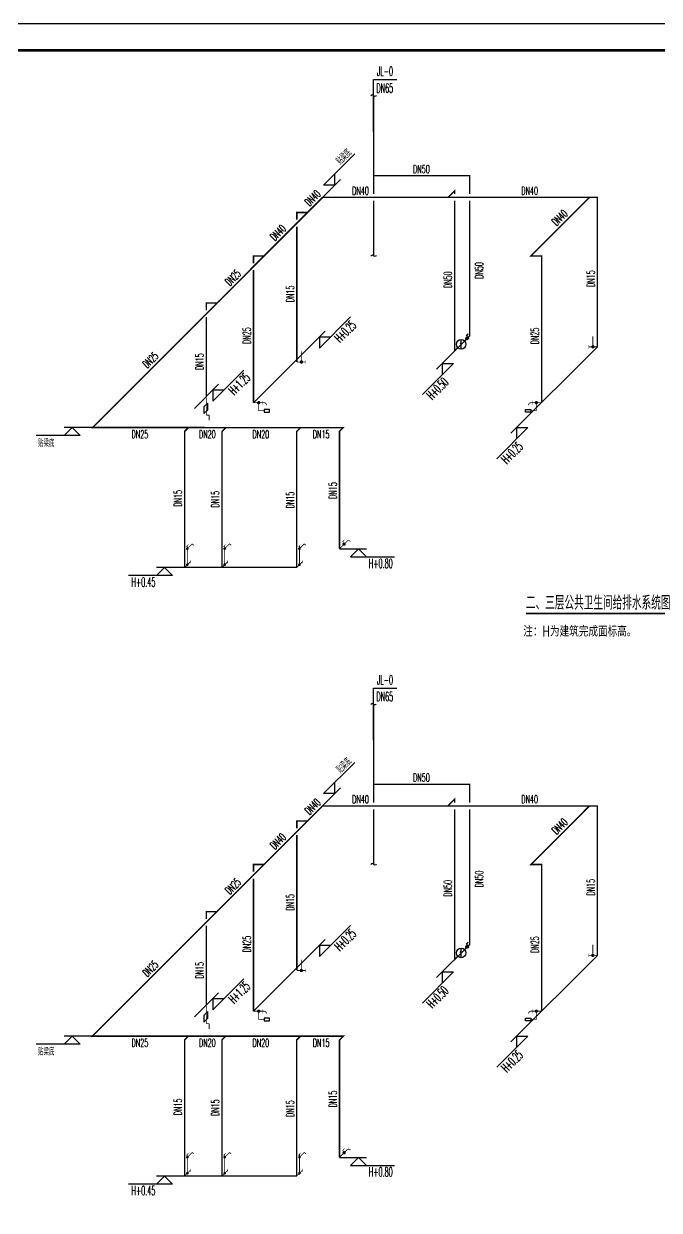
# Model space of a CAD drawing. Extents: x 1031190 to 1725648, y 733081 to 1571294.
# Drawn here: x 1291251 to 1303162, y 763444 to 785677 of the extents above; entities that cross this region are included whole.
import ezdxf

# ---------------------------------------------------------------- set-up
doc = ezdxf.new("R2010")
doc.units = 0
doc.header["$LTSCALE"] = 1000
doc.header["$MEASUREMENT"] = 0
for name, color, linetype in [('0 @ 1', 7, 'Continuous'), ('DIM_SYMB', 3, 'Continuous'), ('DIM_不分区给水', 3, 'Continuous'), ('DIM_给水', 3, 'Continuous'), ('EQUIP_不分区给水', 7, 'Continuous'), ('EQUIP_给水', 7, 'Continuous'), ('PIPE-不分区给水', 3, 'J'), ('TEXT_不分区给水', 7, 'Continuous'), ('VALVE_不分区给水', 7, 'Continuous'), ('VPIPE-不分区给水', 3, 'J'), ('图框', 140, 'Continuous')]:
    doc.layers.add(name, color=color, linetype=linetype)
doc.styles.add('_TWT_PIPEDN', font='SIMPLEX.shx', dxfattribs={"width": 0.6, "oblique": 10, "height": 3, "bigfont": 'HZTXT.shx'})
doc.styles.add('_TWT_SERIAL', font='simplex.shx', dxfattribs={"width": 0.6, "oblique": 10, "height": 3.5, "bigfont": 'aadri.shx'})
doc.styles.add('Annotative', font='simplex.shx', dxfattribs={"width": 0.6, "bigfont": 'aadri.shx'})
doc.styles.add('HZ', font='TXT', dxfattribs={"bigfont": 'HZTXT'})
doc.styles.get("Standard").update_dxf_attribs({"font": 'gbenor.shx', "bigfont": 'gbcbig.shx'})
doc.linetypes.add('J', pattern='A,3,-0.2,["J",Standard,S=0.25,R=0,X=-0.1,Y=-0.115],-0.2', length=3.4)

# ---------------------------------------------------------------- blocks, each defined once
blk = doc.blocks.new('$TwtSys$00000132')
at = {"elevation": 0}
blk.add_lwpolyline([(7, -101, -0.575183), (0, 0, 0.604745), (-11, 101, 16.924828)], format="xyb", dxfattribs=at)
blk = doc.blocks.new('$ATTACHMENT$00000125')
for points, const_width in [([(0, 0), (320, 0)], 30), ([(170, 0), (170, 400)], 30), ([(320, -65), (320, 65)], 15)]:
    blk.add_lwpolyline(points, dxfattribs=dict(const_width=const_width))
at = {"const_width": 62.5}
blk.add_lwpolyline([(139, 0, -1), (201, 0, -1)], format="xyb", close=True, dxfattribs=at)
at = {"style": 'HZ', "width": 0.7, "flags": 1}
for tag in ['UNIT', 'SPEC', 'WHAT']:
    blk.add_attdef(tag, (0, 0), '', height=0.001, dxfattribs=at)
blk = doc.blocks.new('$ATTACHMENT$00000158')
at = {"const_width": 30}
blk.add_lwpolyline([(0, 0), (-400, 0, 0.443942), (-486, -95, -1.105826)], format="xyb", dxfattribs=at)
for points, const_width in [([(-196, -3), (-196, -303), (-396, -303)], 30), ([(-342, 72), (-342, -78)], 15)]:
    blk.add_lwpolyline(points, dxfattribs=dict(const_width=const_width))
at = {"const_width": 62.5}
blk.add_lwpolyline([(-165, 0, -1), (-227, 0, -1)], format="xyb", close=True, dxfattribs=at)
blk.add_lwpolyline([(-400, -256), (-400, -356), (-600, -356), (-600, -256)], close=True)
at = {"style": 'HZ', "width": 0.7, "flags": 1}
for tag in ['UNIT', 'SPEC', 'WHAT']:
    blk.add_attdef(tag, (0, 0), '', height=0.001, dxfattribs=at)
blk = doc.blocks.new('$ATTACHMENT$00000141')
for points, const_width in [([(103, 705), (280, 882), (344, 834)], 30), ([(50, 769), (146, 865)], 15), ([(103, 822), (103, 103)], 30), ([(0, 0), (220, 220)], 30), ([(220, 278), (220, 154)], 15)]:
    blk.add_lwpolyline(points, dxfattribs=dict(const_width=const_width))
at = {"const_width": 50}
for points in [[(78, 705, 1), (128, 705, 1)], [(78, 105, 1), (128, 105, 1)]]:
    blk.add_lwpolyline(points, format="xyb", close=True, dxfattribs=at)
at = {"style": 'HZ', "width": 0.7, "flags": 1}
for tag in ['UNIT', 'SPEC', 'WHAT']:
    blk.add_attdef(tag, (0, 0), '', height=0.001, dxfattribs=at)
blk = doc.blocks.new('$ATTACHMENT$00000138')
at = {"const_width": 30}
blk.add_lwpolyline([(0, 0), (283, 283, -0.443942), (411, 276, 1.105826)], format="xyb", dxfattribs=at)
for points, const_width in [([(102, 252), (192, 342)], 15), ([(154, 162), (154, 304)], 10)]:
    blk.add_lwpolyline(points, dxfattribs=dict(const_width=const_width))
at = {"const_width": 62.5}
blk.add_lwpolyline([(152, 152, 1), (196, 196, 1)], format="xyb", close=True, dxfattribs=at)
at = {"style": 'HZ', "width": 0.7, "flags": 1}
for tag in ['UNIT', 'SPEC', 'WHAT']:
    blk.add_attdef(tag, (0, 0), '', height=0.0001, dxfattribs=at)
blk = doc.blocks.new('$ATTACHMENT$00000236')
at = {"const_width": 30}
for points in [[(0, 0), (0, -698)], [(106, -698), (0, -698)], [(106, -698), (106, -898)]]:
    blk.add_lwpolyline(points, dxfattribs=at)
blk.add_lwpolyline([(-88, -638), (53, -497), (53, -247), (-88, -388)], close=True)
blk = doc.blocks.new('$VALVE$00000499')
for p, q in [((35, 35), (98, 98)), ((48, 98), (147, 98))]:
    blk.add_line(p, q)
at = {"const_width": 49.6}
blk.add_lwpolyline([(25, 0, 1), (-25, 0, 1)], format="xyb", close=True, dxfattribs=at)
blk.add_circle((0, 0), 50)
for p in [(-50, 0), (50, 0)]:
    blk.add_point(p)
blk = doc.blocks.new('$VALVE$00000602')
blk.add_line((-93, -93), (93, 93))
blk.add_lwpolyline([(93, 93, 0, 50, 0), (-13, 22, 50, 50, 0)], format="xyseb")
blk.add_circle((0, 0), 150)
for p in [(-150, 0), (150, 0)]:
    blk.add_point(p)

msp = doc.modelspace()

# ---------------------------------------------------------------- hatches: boundary and pattern name
at = {"layer": 'PIPE-不分区给水'}
for points in [[(1299608.2, 782829), (1299608.2, 782842.7), (1299622, 782842.7)], [(1296852, 782422.4), (1296842.3, 782432.1), (1296846.3, 782436.1)], [(1296852, 782422.4), (1296852, 782436.1), (1296846.3, 782436.1)], [(1299325.4, 782546.1), (1299315.7, 782555.8), (1299339.2, 782579.3)], [(1302002.6, 782422.4), (1302002.6, 782436.1), (1302016.4, 782436.1)], [(1296369.3, 782139.5), (1296369.3, 782153.3), (1296355.5, 782153.3)], [(1295556.1, 781326.4), (1295556.1, 781340.1), (1295542.3, 781340.1)], [(1300756.2, 781326.4), (1300746.5, 781336.1), (1300723, 781312.6)], [(1300756.2, 781326.4), (1300756.2, 781312.6), (1300723, 781312.6)], [(1300956.1, 781326.4), (1300956.1, 781340.1), (1300969.8, 781340.1)], [(1294672.4, 780442.6), (1294672.4, 780456.4), (1294658.6, 780456.4)], [(1299608.2, 779829), (1299618, 779819.2), (1299622, 779823.3)], [(1299325.4, 779546.1), (1299335.1, 779536.4), (1299311.7, 779512.9)], [(1292538.7, 778109), (1292528.9, 778118.7), (1292505.5, 778095.3)], [(1292538.7, 778109), (1292538.7, 778095.3), (1292505.5, 778095.3)], [(1294266.2, 778038.3), (1294256.4, 778048), (1294252.4, 778044)], [(1294966.2, 778038.3), (1294956.4, 778048), (1294952.4, 778044)], [(1296367.1, 778038.3), (1296357.4, 778048), (1296353.4, 778044)], [(1297168, 778038.3), (1297158.3, 778048), (1297154.3, 778044)], [(1297238.8, 778109), (1297238.8, 778122.8), (1297271.9, 778122.8)], [(1297238.8, 778109), (1297248.5, 778099.3), (1297271.9, 778122.8)], [(1299608.2, 771426.4), (1299608.2, 771440.1), (1299622, 771440.1)], [(1296852, 771019.8), (1296842.3, 771029.5), (1296846.3, 771033.5)], [(1296852, 771019.8), (1296852, 771033.5), (1296846.3, 771033.5)], [(1299325.4, 771143.5), (1299315.7, 771153.3), (1299339.2, 771176.7)], [(1302002.6, 771019.8), (1302002.6, 771033.5), (1302016.4, 771033.5)], [(1296369.3, 770736.9), (1296369.3, 770750.7), (1296355.5, 770750.7)], [(1295556.1, 769923.8), (1295556.1, 769937.5), (1295542.3, 769937.5)], [(1300756.2, 769923.8), (1300746.5, 769933.5), (1300723, 769910)], [(1300756.2, 769923.8), (1300756.2, 769910), (1300723, 769910)], [(1300956.1, 769923.8), (1300956.1, 769937.5), (1300969.8, 769937.5)], [(1294672.4, 769040.1), (1294672.4, 769053.8), (1294658.6, 769053.8)], [(1299608.2, 768426.4), (1299618, 768416.7), (1299622, 768420.7)], [(1299325.4, 768143.5), (1299335.1, 768133.8), (1299311.7, 768110.3)], [(1292538.7, 766706.4), (1292528.9, 766716.2), (1292505.5, 766692.7)], [(1292538.7, 766706.4), (1292538.7, 766692.7), (1292505.5, 766692.7)], [(1294266.2, 766635.7), (1294256.4, 766645.5), (1294252.4, 766641.4)], [(1294966.2, 766635.7), (1294956.4, 766645.5), (1294952.4, 766641.4)], [(1296367.1, 766635.7), (1296357.4, 766645.5), (1296353.4, 766641.4)], [(1297168, 766635.7), (1297158.3, 766645.5), (1297154.3, 766641.4)], [(1297238.8, 766706.4), (1297238.8, 766720.2), (1297271.9, 766720.2)], [(1297238.8, 766706.4), (1297248.5, 766696.7), (1297271.9, 766720.2)]]:
    msp.add_hatch(color=256, dxfattribs=at).paths.add_polyline_path(points)
at = {"layer": 'VPIPE-不分区给水'}
for points in [[(1299608.2, 782829), (1299622, 782829), (1299622, 782842.7)], [(1299325.4, 782546.1), (1299339.2, 782546.1), (1299339.2, 782579.3)], [(1302002.6, 782422.4), (1302016.4, 782422.4), (1302016.4, 782436.1)], [(1296369.3, 782139.5), (1296355.5, 782139.5), (1296355.5, 782153.3)], [(1295556.1, 781326.4), (1295542.3, 781326.4), (1295542.3, 781340.1)], [(1300956.1, 781326.4), (1300969.8, 781326.4), (1300969.8, 781340.1)], [(1294672.4, 780442.6), (1294658.6, 780442.6), (1294658.6, 780456.4)], [(1299608.2, 779829), (1299622, 779829), (1299622, 779823.3)], [(1299325.4, 779546.1), (1299311.7, 779546.1), (1299311.7, 779512.9)], [(1294266.2, 778038.3), (1294252.4, 778038.3), (1294252.4, 778044)], [(1294966.2, 778038.3), (1294952.4, 778038.3), (1294952.4, 778044)], [(1296367.1, 778038.3), (1296353.4, 778038.3), (1296353.4, 778044)], [(1297168, 778038.3), (1297154.3, 778038.3), (1297154.3, 778044)], [(1299608.2, 771426.4), (1299622, 771426.4), (1299622, 771440.1)], [(1299325.4, 771143.5), (1299339.2, 771143.5), (1299339.2, 771176.7)], [(1302002.6, 771019.8), (1302016.4, 771019.8), (1302016.4, 771033.5)], [(1296369.3, 770736.9), (1296355.5, 770736.9), (1296355.5, 770750.7)], [(1295556.1, 769923.8), (1295542.3, 769923.8), (1295542.3, 769937.5)], [(1300956.1, 769923.8), (1300969.8, 769923.8), (1300969.8, 769937.5)], [(1294672.4, 769040.1), (1294658.6, 769040.1), (1294658.6, 769053.8)], [(1299608.2, 768426.4), (1299622, 768426.4), (1299622, 768420.7)], [(1299325.4, 768143.5), (1299311.7, 768143.5), (1299311.7, 768110.3)], [(1294266.2, 766635.7), (1294252.4, 766635.7), (1294252.4, 766641.4)], [(1294966.2, 766635.7), (1294952.4, 766635.7), (1294952.4, 766641.4)], [(1296367.1, 766635.7), (1296353.4, 766635.7), (1296353.4, 766641.4)], [(1297168, 766635.7), (1297154.3, 766635.7), (1297154.3, 766641.4)]]:
    msp.add_hatch(color=256, dxfattribs=at).paths.add_polyline_path(points)

# ---------------------------------------------------------------- linework, layer by layer
at = {"layer": 'DIM_SYMB', "const_width": 35}
msp.add_lwpolyline([(1300662.2, 774626), (1303874.7, 774626)], dxfattribs=at)
at = {"layer": 'DIM_不分区给水'}
for p, q in [((1297808.2, 783656.8), (1297808.2, 784629.3)), ((1297808.2, 784629.3), (1298242.1, 784629.3)), ((1297808.2, 772254.2), (1297808.2, 773226.7)), ((1297808.2, 773226.7), (1298242.1, 773226.7))]:
    msp.add_line(p, q, dxfattribs=at)
at = {"layer": 'DIM_给水'}
for p, q in [((1296870.8, 782653.3), (1297453.9, 783236.4)), ((1297082.9, 782653.3), (1297082.9, 782865.4)), ((1295847.4, 781417.8), (1297189, 782759.3)), ((1297082.9, 782653.3), (1296870.8, 782653.3)), ((1296791.6, 779599.7), (1297374.7, 780182.9)), ((1295556.1, 778576.4), (1296897.7, 779917.9)), ((1296791.6, 779811.9), (1296791.6, 779599.7)), ((1296791.6, 779811.9), (1297003.7, 779811.9)), ((1299608.2, 779829), (1298986, 779206.7)), ((1302002.4, 779622.6), (1300382.5, 778002.8)), ((1299304.2, 779312.8), (1298721.1, 778729.6)), ((1299092.1, 779312.8), (1299304.2, 779312.8)), ((1299092.1, 779312.8), (1299092.1, 779100.6)), ((1294795.1, 778603.2), (1295378.2, 779186.4)), ((1294448.3, 778468.6), (1294901.2, 778921.4)), ((1294795.1, 778815.4), (1294795.1, 778603.2)), ((1294795.1, 778815.4), (1295007.2, 778815.4)), ((1292311.1, 777959), (1291486.5, 777959)), ((1292161.1, 778109), (1292011.1, 777959)), ((1294639.6, 778109), (1292011.1, 778109)), ((1292161.1, 778109), (1292311.1, 777959)), ((1300700.7, 778108.9), (1300117.6, 777525.7)), ((1300488.6, 778108.9), (1300700.7, 778108.9)), ((1300488.6, 778108.9), (1300488.6, 777896.7)), ((1297168, 775838.3), (1297676.8, 775838.3)), ((1297526.8, 775838.3), (1297376.8, 775688.3)), ((1297526.8, 775838.3), (1297676.8, 775688.3)), ((1293888.6, 775488.3), (1293738.6, 775338.3)), ((1296367.1, 775488.3), (1293738.6, 775488.3)), ((1293888.6, 775488.3), (1294038.6, 775338.3)), ((1297376.8, 775688.3), (1298201.4, 775688.3)), ((1294038.6, 775338.3), (1293214, 775338.3)), ((1296870.8, 771250.7), (1297453.9, 771833.8)), ((1295847.4, 770015.2), (1297189, 771356.8)), ((1297082.9, 771250.7), (1297082.9, 771462.8)), ((1297082.9, 771250.7), (1296870.8, 771250.7)), ((1296791.6, 768197.2), (1297374.7, 768780.3)), ((1295556.1, 767173.8), (1296897.7, 768515.4)), ((1296791.6, 768409.3), (1296791.6, 768197.2)), ((1296791.6, 768409.3), (1297003.7, 768409.3)), ((1299608.2, 768426.4), (1298986, 767804.1)), ((1302002.4, 768220), (1300382.5, 766600.2)), ((1294795.1, 767200.7), (1295378.2, 767783.8)), ((1299304.2, 767910.2), (1298721.1, 767327.1)), ((1299092.1, 767910.2), (1299304.2, 767910.2)), ((1299092.1, 767910.2), (1299092.1, 767698.1)), ((1294448.3, 767066), (1294901.2, 767518.9)), ((1294795.1, 767412.8), (1294795.1, 767200.7)), ((1294795.1, 767412.8), (1295007.2, 767412.8)), ((1292161.1, 766706.4), (1292011.1, 766556.4)), ((1294639.6, 766706.4), (1292011.1, 766706.4)), ((1292161.1, 766706.4), (1292311.1, 766556.4)), ((1300700.7, 766706.3), (1300117.6, 766123.2)), ((1300488.6, 766706.3), (1300700.7, 766706.3)), ((1300488.6, 766706.3), (1300488.6, 766494.2)), ((1292311.1, 766556.4), (1291486.5, 766556.4)), ((1297168, 764435.7), (1297676.8, 764435.7)), ((1297526.8, 764435.7), (1297376.8, 764285.7)), ((1297526.8, 764435.7), (1297676.8, 764285.7)), ((1297376.8, 764285.7), (1298201.4, 764285.7)), ((1294038.6, 763935.7), (1293214, 763935.7)), ((1293888.6, 764085.7), (1293738.6, 763935.7)), ((1296367.1, 764085.7), (1293738.6, 764085.7)), ((1293888.6, 764085.7), (1294038.6, 763935.7))]:
    msp.add_line(p, q, dxfattribs=at)
at = {"layer": 'PIPE-不分区给水', "ltscale": 0.5, "const_width": 27.5}
for points in [[(1297808.2, 782829), (1299608.2, 782829)], [(1296852, 782422.4), (1296569.2, 782139.5)], [(1299201.7, 782422.4), (1296852, 782422.4)], [(1299325.4, 782546.1), (1299201.7, 782422.4)], [(1301852.2, 782422.4), (1299201.7, 782422.4)], [(1301852.2, 782422.4), (1300756.2, 781326.4)], [(1302002.6, 782422.4), (1301852.2, 782422.4)], [(1296569.2, 782139.5), (1295756, 781326.4)], [(1296369.3, 782139.5), (1296569.2, 782139.5)], [(1295756, 781326.4), (1294872.3, 780442.6)], [(1295556.1, 781326.4), (1295756, 781326.4)], [(1300956.1, 781326.4), (1300756.2, 781326.4)], [(1294872.3, 780442.6), (1292538.7, 778109)], [(1294672.4, 780442.6), (1294872.3, 780442.6)], [(1299542.7, 779763.4), (1299512.7, 779733.4)], [(1299608.2, 779829), (1299578, 779798.7)], [(1299385.4, 779606.1), (1299325.4, 779546.1)], [(1292538.7, 778109), (1294336.9, 778109)], [(1294266.2, 778038.3), (1294336.9, 778109)], [(1294336.9, 778109), (1295036.9, 778109)], [(1294966.2, 778038.3), (1295036.9, 778109)], [(1295036.9, 778109), (1296437.8, 778109)], [(1296367.1, 778038.3), (1296437.8, 778109)], [(1296437.8, 778109), (1297238.8, 778109)], [(1297168, 778038.3), (1297238.8, 778109)], [(1297808.2, 771426.4), (1299608.2, 771426.4)], [(1296852, 771019.8), (1296569.2, 770736.9)], [(1299201.7, 771019.8), (1296852, 771019.8)], [(1299325.4, 771143.5), (1299201.7, 771019.8)], [(1301852.2, 771019.8), (1299201.7, 771019.8)], [(1301852.2, 771019.8), (1300756.2, 769923.8)], [(1302002.6, 771019.8), (1301852.2, 771019.8)], [(1296569.2, 770736.9), (1295756, 769923.8)], [(1296369.3, 770736.9), (1296569.2, 770736.9)], [(1295756, 769923.8), (1294872.3, 769040.1)], [(1295556.1, 769923.8), (1295756, 769923.8)], [(1300956.1, 769923.8), (1300756.2, 769923.8)], [(1294872.3, 769040.1), (1292538.7, 766706.4)], [(1294672.4, 769040.1), (1294872.3, 769040.1)], [(1299542.7, 768360.8), (1299512.7, 768330.8)], [(1299608.2, 768426.4), (1299578, 768396.2)], [(1299385.4, 768203.5), (1299325.4, 768143.5)], [(1292538.7, 766706.4), (1294336.9, 766706.4)], [(1294266.2, 766635.7), (1294336.9, 766706.4)], [(1294336.9, 766706.4), (1295036.9, 766706.4)], [(1294966.2, 766635.7), (1295036.9, 766706.4)], [(1295036.9, 766706.4), (1296437.8, 766706.4)], [(1296367.1, 766635.7), (1296437.8, 766706.4)], [(1296437.8, 766706.4), (1297238.8, 766706.4)], [(1297168, 766635.7), (1297238.8, 766706.4)]]:
    msp.add_lwpolyline(points, dxfattribs=at)
at = {"layer": 'VPIPE-不分区给水', "ltscale": 0.5, "const_width": 27.5}
for points in [[(1297808.2, 782829), (1297808.2, 784329)], [(1297808.2, 782486.1), (1297808.2, 782829)], [(1299608.2, 782486.1), (1299608.2, 782829)], [(1297808.2, 781329), (1297808.2, 782358.6)], [(1299325.4, 782486.1), (1299325.4, 782546.1)], [(1299325.4, 779546.1), (1299325.4, 782358.6)], [(1299608.2, 779829), (1299608.2, 782358.6)], [(1302002.6, 779622.4), (1302002.6, 782422.4)], [(1296369.3, 782003.4), (1296369.3, 782139.5)], [(1296369.3, 779339.5), (1296369.3, 781875.9)], [(1295556.1, 781190.2), (1295556.1, 781326.4)], [(1300956.1, 778576.4), (1300956.1, 781326.4)], [(1295556.1, 778576.4), (1295556.1, 781062.7)], [(1294672.4, 780306.5), (1294672.4, 780442.6)], [(1294672.4, 778692.6), (1294672.4, 780179)], [(1294266.2, 775488.3), (1294266.2, 778038.3)], [(1294966.2, 775488.3), (1294966.2, 778038.3)], [(1296367.1, 775488.3), (1296367.1, 778038.3)], [(1297168, 775838.3), (1297168, 778038.3)], [(1297808.2, 771426.4), (1297808.2, 772926.4)], [(1297808.2, 771083.5), (1297808.2, 771426.4)], [(1299608.2, 771083.5), (1299608.2, 771426.4)], [(1299325.4, 771083.5), (1299325.4, 771143.5)], [(1302002.6, 768219.8), (1302002.6, 771019.8)], [(1297808.2, 769926.4), (1297808.2, 770956)], [(1299325.4, 768143.5), (1299325.4, 770956)], [(1299608.2, 768426.4), (1299608.2, 770956)], [(1296369.3, 770600.8), (1296369.3, 770736.9)], [(1296369.3, 767936.9), (1296369.3, 770473.3)], [(1295556.1, 769787.6), (1295556.1, 769923.8)], [(1300956.1, 767173.8), (1300956.1, 769923.8)], [(1295556.1, 767173.8), (1295556.1, 769660.1)], [(1294672.4, 768903.9), (1294672.4, 769040.1)], [(1294672.4, 767290.1), (1294672.4, 768776.4)], [(1294266.2, 764085.7), (1294266.2, 766635.7)], [(1294966.2, 764085.7), (1294966.2, 766635.7)], [(1296367.1, 764085.7), (1296367.1, 766635.7)], [(1297168, 764435.7), (1297168, 766635.7)]]:
    msp.add_lwpolyline(points, dxfattribs=at)
at = {"layer": '图框'}
msp.add_lwpolyline([(1278969.8, 755976.9), (1321019.8, 755976.9), (1321019.8, 785676.9), (1278969.8, 785676.9)], close=True, dxfattribs=at)
at = {"layer": '图框', "const_width": 50}
msp.add_lwpolyline([(1280219.8, 756476.9), (1320519.8, 756476.9), (1320519.8, 785176.9), (1280219.8, 785176.9)], close=True, dxfattribs=at)

# ---------------------------------------------------------------- block references
at = {"layer": 'EQUIP_不分区给水', "xscale": 0.5, "yscale": 0.5, "zscale": 0.5, "rotation": 90}
for p in [(1297808.2, 784329), (1297808.2, 781329), (1297808.2, 772926.4), (1297808.2, 769926.4)]:
    msp.add_blockref('$TwtSys$00000132', p, dxfattribs=at)
at = {"layer": 'EQUIP_给水', "xscale": 0.5, "yscale": -0.5, "zscale": 0.5, "rotation": 180}
for name, p in [('$ATTACHMENT$00000125', (1302002.6, 779622.4)), ('$ATTACHMENT$00000158', (1295556.1, 778576.4)), ('$ATTACHMENT$00000125', (1302002.6, 768219.8)), ('$ATTACHMENT$00000158', (1295556.1, 767173.8))]:
    msp.add_blockref(name, p, dxfattribs=at)
at = {"layer": 'EQUIP_给水', "xscale": 0.5, "yscale": 0.5, "zscale": 0.5}
for name, p in [('$ATTACHMENT$00000125', (1296369.3, 779339.5)), ('$ATTACHMENT$00000236', (1294672.4, 778692.6)), ('$ATTACHMENT$00000158', (1300956.1, 778576.4)), ('$ATTACHMENT$00000141', (1294266.2, 775488.3)), ('$ATTACHMENT$00000141', (1294966.2, 775488.3)), ('$ATTACHMENT$00000141', (1296367.1, 775488.3)), ('$ATTACHMENT$00000138', (1297168, 775838.3)), ('$ATTACHMENT$00000125', (1296369.3, 767936.9)), ('$ATTACHMENT$00000236', (1294672.4, 767290.1)), ('$ATTACHMENT$00000158', (1300956.1, 767173.8)), ('$ATTACHMENT$00000138', (1297168, 764435.7)), ('$ATTACHMENT$00000141', (1294266.2, 764085.7)), ('$ATTACHMENT$00000141', (1294966.2, 764085.7)), ('$ATTACHMENT$00000141', (1296367.1, 764085.7))]:
    msp.add_blockref(name, p, dxfattribs=at)
at = {"layer": 'VALVE_不分区给水', "rotation": 225}
for name, p, xscale, yscale, zscale in [('$VALVE$00000602', (1299449, 779669.7), -0.6, -0.6, 0.6), ('$VALVE$00000499', (1299560.3, 779781.1), -0.5, -0.5, 0.5), ('$VALVE$00000602', (1299449, 768267.1), -0.6, -0.6, 0.6), ('$VALVE$00000499', (1299560.3, 768378.5), -0.5, -0.5, 0.5)]:
    msp.add_blockref(name, p, dxfattribs=dict(at, xscale=xscale, yscale=yscale, zscale=zscale))

# ---------------------------------------------------------------- texts
at = {"layer": '0 @ 1', "color": 0, "style": 'Annotative', "width": 0.75}
msp.add_text('注：H为建筑完成面标高。', height=200, rotation=360, dxfattribs=at).set_placement((1300611.8, 774193.1))
at = {"layer": 'DIM_SYMB', "color": 7, "style": '_TWT_SERIAL', "width": 0.6}
msp.add_text('二、三层公共卫生间给排水系统图', height=261.811, dxfattribs=at).set_placement((1300662.2, 774696))
at = {"layer": 'DIM_不分区给水', "color": 7, "style": '_TWT_SERIAL', "width": 0.48}
for s, p in [('JL-0', (1297872.1, 784699.3)), ('DN65', (1297859.7, 784384.3)), ('JL-0', (1297872.1, 773296.7)), ('DN65', (1297859.7, 772981.7))]:
    msp.add_text(s, height=175, dxfattribs=at).set_placement(p)
at = {"layer": 'DIM_给水', "color": 7, "style": '_TWT_SERIAL'}
for s, height, width, p in [('贴梁底', 130.91, 0.6, (1297193.7, 783025.7)), ('H+0.25', 175, 0.48, (1297179.7, 779690.8)), ('H+1.25', 175, 0.48, (1295194.5, 778705.6)), ('H+0.50', 175, 0.48, (1298908.7, 778620.3)), ('H+0.25', 175, 0.48, (1300305.4, 777416.6)), ('贴梁底', 130.91, 0.6, (1297193.7, 771623.1)), ('H+0.25', 175, 0.48, (1297179.7, 768288.2)), ('H+1.25', 175, 0.48, (1295194.5, 767303.1)), ('H+0.50', 175, 0.48, (1298908.7, 767217.7)), ('H+0.25', 175, 0.48, (1300305.4, 766014))]:
    msp.add_text(s, height=height, rotation=45, dxfattribs=dict(at, width=width)).set_placement(p)
for s, height, width, p in [('贴梁底', 130.91, 0.6, (1291519.2, 777749)), ('H+0.80', 175, 0.48, (1297717.5, 775478.3)), ('H+0.45', 175, 0.48, (1293269.6, 775128.3)), ('贴梁底', 130.91, 0.6, (1291519.2, 766346.4)), ('H+0.80', 175, 0.48, (1297717.5, 764075.7)), ('H+0.45', 175, 0.48, (1293269.6, 763725.7))]:
    msp.add_text(s, height=height, dxfattribs=dict(at, width=width)).set_placement(p)
at = {"layer": 'TEXT_不分区给水', "style": '_TWT_PIPEDN', "width": 0.48}
for s, p in [('DN50', (1298548.2, 782879)), ('DN40', (1297405.9, 782472.4)), ('DN40', (1300576.4, 782472.4)), ('DN25', (1293271.9, 777909)), ('DN20', (1294535.7, 777909)), ('DN20', (1295538, 777909)), ('DN15', (1296668.5, 777909)), ('DN50', (1298548.2, 771476.4)), ('DN40', (1297405.9, 771069.8)), ('DN40', (1300576.4, 771069.8)), ('DN25', (1293271.9, 766506.4)), ('DN20', (1294535.7, 766506.4)), ('DN20', (1295538, 766506.4)), ('DN15', (1296668.5, 766506.4))]:
    msp.add_text(s, height=150, dxfattribs=at).set_placement(p)
for s, rotation, p in [('DN40', 45, (1296606.6, 782247.7)), ('DN40', 45, (1301237.9, 781878.7)), ('DN40', 45, (1295957.5, 781598.6)), ('DN50', 90, (1299860, 780896.6)), ('DN25', 45, (1295113.8, 780754.9)), ('DN50', 90, (1299275.4, 780722.7)), ('DN15', 90, (1301952.6, 780742.8)), ('DN15', 90, (1296319.3, 780458.2)), ('DN25', 90, (1295506.1, 779677.4)), ('DN25', 90, (1300906.1, 779669.2)), ('DN25', 45, (1293569, 779210.1)), ('DN15', 90, (1294622.4, 779187.9)), ('DN15', 90, (1294216.2, 776627.1)), ('DN15', 90, (1294916.2, 776610.8)), ('DN15', 90, (1296317.1, 776594.5)), ('DN15', 90, (1297118, 776773.6)), ('DN40', 45, (1296606.6, 770845.1)), ('DN40', 45, (1301237.9, 770476.2)), ('DN40', 45, (1295957.5, 770196)), ('DN50', 90, (1299860, 769494)), ('DN25', 45, (1295113.8, 769352.3)), ('DN50', 90, (1299275.4, 769320.1)), ('DN15', 90, (1301952.6, 769340.2)), ('DN15', 90, (1296319.3, 769055.7)), ('DN25', 90, (1295506.1, 768274.8)), ('DN25', 90, (1300906.1, 768266.6)), ('DN25', 45, (1293569, 767807.5)), ('DN15', 90, (1294622.4, 767785.3)), ('DN15', 90, (1297118, 765371.1)), ('DN15', 90, (1294216.2, 765224.5)), ('DN15', 90, (1294916.2, 765208.2)), ('DN15', 90, (1296317.1, 765191.9))]:
    msp.add_text(s, height=150, rotation=rotation, dxfattribs=at).set_placement(p)

doc.saveas('drawing.dxf')
